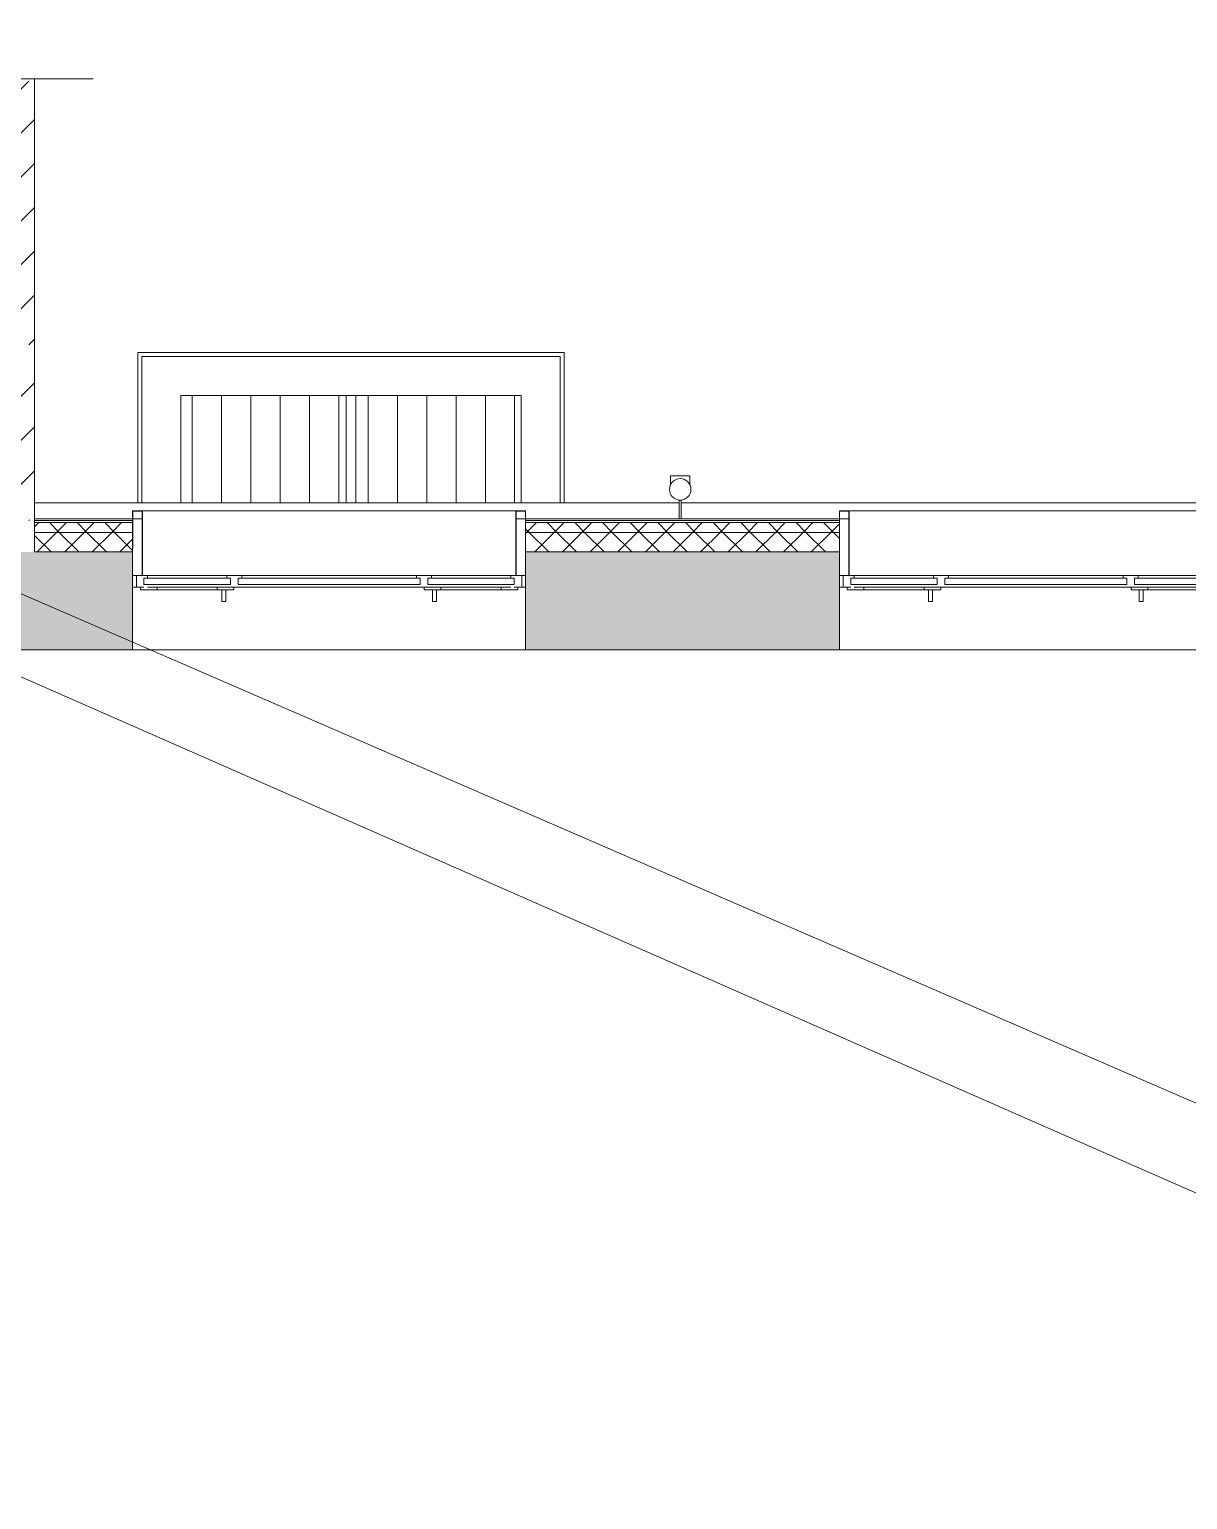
# Model space of a CAD drawing. Header units: millimetres. Extents: x -515342 to 330399, y -224905 to 507333.
# Drawn here: x -370882 to -364958, y -24539 to -17021 of the extents above; entities that cross this region are included whole.
import ezdxf

# ---------------------------------------------------------------- set-up
doc = ezdxf.new("R2010")
doc.units = ezdxf.units.MM
doc.layers.get('0').update_dxf_attribs({"lineweight": 0})
for name, color, linetype, lineweight in [('_ Окна', 7, 'Continuous', 0), ('Аннотация', 7, 'Continuous', 0), ('Витраж', 7, 'Continuous', 0), ('Обобщенные модели', 7, 'Continuous', 0), ('Ограждение', 7, 'Continuous', 0), ('Окна', 7, 'Continuous', 0), ('Панели витража', 7, 'Continuous', 0), ('Стены внутренние', 7, 'Continuous', 0), ('Стены наружные', 7, 'Continuous', 0), ('Стены несущие', 7, 'Continuous', 0), ('Стены отделка', 7, 'Continuous', 0), ('Стены штриховка', 7, 'Continuous', 0), ('Узлы', 7, 'Continuous', 0), ('экспертиза ДУ', 1, 'Continuous', 0)]:
    doc.layers.add(name, color=color, linetype=linetype, lineweight=lineweight)
pattern_1 = [(45, (0, 0), (-224.5064, 224.5064), []), (45, (224.5, 0), (-224.5064, 224.5064), [396.875, -79.375, 3.353, -76.022])]
pattern_2 = [(45, (0, 0), (-70.71068, 70.71068), []), (135, (0, 0), (-70.71068, -70.71068), [])]
pattern_3 = [(90, (0, 1410.1), (-150, 9e-15), [])]

# ---------------------------------------------------------------- blocks, each defined once
blk = doc.blocks.new('Окно_ПВХ_3Створки_1Фрамуга-верх - АР_Окно_ОП_1820_h_х1970_3ст2фр-в-9696728-О_АР_П_1_0_000_План 1 этажа')
at = {"layer": '_ Окна'}
for p, q in [((-929, 130), (-1005, 130)), ((-1005, 130), (-1005, 70)), ((-985, 70), (-985, 130)), ((-947, 84), (-947, 116)), ((-947, 116), (-929, 116)), ((-505, 84), (-947, 84)), ((-929, 116), (-929, 130)), ((-523, 116), (-929, 116)), ((-447, 130), (-523, 130)), ((-523, 130), (-523, 116)), ((-523, 116), (-505, 116)), ((-505, 116), (-505, 84)), ((-465, 84), (-465, 116)), ((-465, 116), (-447, 116)), ((465, 84), (-465, 84)), ((-447, 116), (-447, 130)), ((447, 116), (-447, 116)), ((523, 130), (447, 130)), ((447, 130), (447, 116)), ((447, 116), (465, 116)), ((465, 116), (465, 84)), ((505, 84), (505, 116)), ((505, 116), (523, 116)), ((947, 84), (505, 84)), ((523, 116), (523, 130)), ((929, 116), (523, 116)), ((929, 130), (929, 116)), ((1005, 130), (929, 130)), ((929, 116), (947, 116)), ((947, 116), (947, 84)), ((985, 70), (985, 130)), ((1005, 70), (1005, 130)), ((-1005, 70), (-947, 70)), ((-965, 56), (-965, 70)), ((-880, 56), (-965, 56)), ((-880, 70), (-880, 56)), ((-572, 70), (-572, 56)), ((-487, 56), (-572, 56)), ((-505, 70), (-465, 70)), ((-487, 70), (-487, 56)), ((465, 70), (505, 70)), ((487, 56), (487, 70)), ((572, 56), (487, 56)), ((572, 70), (572, 56)), ((880, 70), (880, 56)), ((965, 56), (880, 56)), ((947, 70), (1005, 70)), ((965, 70), (965, 56))]:
    blk.add_line(p, q, dxfattribs=at)
at = {"layer": 'Окна'}
for p, q in [((-929, 130), (-523, 130)), ((-447, 130), (447, 130)), ((523, 130), (929, 130)), ((-505, 70), (-929, 70)), ((-572, 56), (-880, 56)), ((-548.5, -4), (-548.5, 56)), ((-528.5, 56), (-528.5, -4)), ((465, 70), (-465, 70)), ((929, 70), (505, 70)), ((528.5, -4), (528.5, 56)), ((548.5, 56), (548.5, -4)), ((880, 56), (572, 56)), ((-528.5, -4), (-548.5, -4)), ((548.5, -4), (528.5, -4))]:
    blk.add_line(p, q, dxfattribs=at)
blk = doc.blocks.new('Прямоугольный импост - АР_Откос_Металлический_50х330 Коричневый Левый-9899774-О_АР_П_1_0_000_План 1 этажа')
at = {"layer": 'Витраж'}
blk.add_line((4449.2, 16115), (6359.2, 16115), dxfattribs=at)
blk = doc.blocks.new('Прямоугольный импост - АР_Откос_Металлический_50х330 Коричневый Правый-9899919-О_АР_П_1_0_000_План 1 этажа')
at = {"layer": 'Витраж', "lineweight": 18}
for p, q in [((-50, -290), (-50, 40)), ((-50, 40), (0, 40)), ((-1, 39), (-49, 39)), ((-49, 39), (-49, -290)), ((-1, -150), (-1, 39)), ((0, 40), (0, -150)), ((0, -150), (-1, -150))]:
    blk.add_line(p, q, dxfattribs=at)
blk = doc.blocks.new('Прямоугольный импост - АР_Откос_Металлический_50х330 Коричневый Левый-9899773-О_АР_П_1_0_000_План 1 этажа')
at = {"layer": 'Витраж', "lineweight": 18}
for p, q in [((0, 40), (-50, 40)), ((-50, 40), (-50, -290)), ((-49, -290), (-49, 39)), ((-49, 39), (-1, 39)), ((-1, 39), (-1, -150)), ((0, -150), (0, 40)), ((-1, -150), (0, -150))]:
    blk.add_line(p, q, dxfattribs=at)
blk = doc.blocks.new('Прямоугольный импост - АР_Откос_Металлический_50х330 Белый Левый-9898761-О_АР_П_1_0_000_План 1 этажа')
at = {"layer": 'Витраж'}
blk.add_line((8064.1, 16115), (9974.1, 16115), dxfattribs=at)
blk = doc.blocks.new('Прямоугольный импост - АР_Откос_Металлический_50х330 Белый Правый-9899492-О_АР_П_1_0_000_План 1 этажа')
at = {"layer": 'Витраж', "lineweight": 18}
for p, q in [((-50, -290), (-50, 40)), ((-50, 40), (0, 40)), ((-1, 39), (-49, 39)), ((-49, 39), (-49, -290)), ((-1, -150), (-1, 39)), ((0, 40), (0, -150)), ((0, -150), (-1, -150))]:
    blk.add_line(p, q, dxfattribs=at)
blk = doc.blocks.new('Влж_Водосточная труба_Хомут - Хомут-9753428-О_АР_П_1_0_000_План 1 этажа')
at = {"layer": 'Обобщенные модели'}
for p, q in [((61040, 2304.9), (61040, 2209.7)), ((61040, 2304.9), (61050, 2304.9)), ((61050, 2209.7), (61050, 2304.9))]:
    blk.add_line(p, q, dxfattribs=at)
for start, end in [(0, 180), (180, 360)]:
    blk.add_arc((61045, 2154.9), 55, start, end, dxfattribs=at)
blk.add_open_spline([(61050, 2209.7), (61050, 2209.7), (61049.9, 2209.7), (61049.7, 2209.7), (61049.3, 2209.8), (61048.9, 2209.8), (61048.2, 2209.8), (61047.5, 2209.9), (61046.7, 2209.9), (61045.8, 2209.9), (61045, 2209.9), (61044.2, 2209.9), (61043.5, 2209.9), (61042.7, 2209.9), (61041.8, 2209.8), (61041, 2209.8), (61040.2, 2209.7), (61040, 2209.7), (61040, 2209.7)], degree=3, knots=[0, 0, 0, 0, 0.055556, 0.111111, 0.166667, 0.222222, 0.277778, 0.333333, 0.388889, 0.444444, 0.513889, 0.548611, 0.583333, 0.652778, 0.722222, 0.791667, 0.861111, 1, 1, 1, 1], dxfattribs=at)
blk = doc.blocks.new('ASVP_ОМ_Водосточная труба_Слив - Слив-9747398-О_АР_П_1_0_000_План 1 этажа')
at = {"layer": 'Обобщенные модели'}
for p, q in [((21.8, 50), (70, 50)), ((70, -50), (21.8, -50))]:
    blk.add_line(p, q, dxfattribs=at)
at = {"layer": 'Обобщенные модели', "flags": 128}
blk.add_lwpolyline([(70, 50), (70, 48.5), (70, 44.3), (70, 37.4), (70, 28.4), (70, 17.7), (70, 6), (70, -6), (70, -17.7), (70, -28.4), (70, -37.4), (70, -44.3), (70, -48.5), (70, -50)], dxfattribs=at)
blk = doc.blocks.new('Ограждение - Ограждение-10023331-О_АР_П_1_0_000_План 1 этажа')
at = {"layer": 'Ограждение'}
for p, q in [((3897.7, 16157), (7195, 16157)), ((7205, 16157), (17895, 16157))]:
    blk.add_line(p, q, dxfattribs=at)
blk = doc.blocks.new('Системная панель - АР_ПанельВитража_Монолитный поликарбонат 6мм-10238182-О_АР_П_1_0_000_План 1 этажа')
at = {"layer": 'Панели витража'}
h = blk.add_hatch(dxfattribs=at)
h.set_pattern_fill('FP_64', color=256, style=0, pattern_type=2)
h.set_pattern_definition(pattern_3)
h.paths.add_polyline_path([(6386.4, 16157), (6386.4, 16705), (5541.4, 16705), (5541.4, 16157), (6174, 16157)])
blk.add_line((5541.4, 16705), (5541.4, 16157), dxfattribs=at)
blk = doc.blocks.new('Системная панель - АР_ПанельВитража_Монолитный поликарбонат 6мм-V148-О_АР_П_1_0_000_План 1 этажа')
at = {"layer": 'Панели витража'}
h = blk.add_hatch(dxfattribs=at)
h.set_pattern_fill('FP_64', color=256, style=0, pattern_type=2)
h.set_pattern_definition(pattern_3)
h.paths.add_polyline_path([(5491.4, 16157), (5491.4, 16705), (4646.4, 16705), (4646.4, 16157)])
blk.add_line((5491.4, 16157), (5491.4, 16705), dxfattribs=at)
blk = doc.blocks.new('СД_Люблино_Фасады_rvt-1-О_АР_П_1_0_000_План 1 этажа')
at = {"layer": 'Стены внутренние'}
h = blk.add_hatch(dxfattribs=at)
h.set_pattern_fill('FP_1', color=256, style=0, pattern_type=2)
h.set_pattern_definition(pattern_1)
h.paths.add_polyline_path([(3397.7, 15905), (3897.7, 15905), (3897.7, 18324.8), (3397.7, 18324.8), (3397.7, 17153.3)])
h = blk.add_hatch(dxfattribs=at)
h.set_pattern_fill('FP_1', color=256, style=0, pattern_type=2)
h.set_pattern_definition(pattern_1)
h.paths.add_polyline_path([(95008.7, 15405), (95268.9, 15405), (95268.9, 15905), (93672.7, 15905), (93672.7, 15405), (94120.4, 15405)])
h.paths.add_polyline_path([(101935, 15405), (101935, 15905), (97278.9, 15905), (97278.9, 15405), (101435, 15405)])
h.paths.add_polyline_path([(91662.7, 15405), (91662.7, 15905), (90062.5, 15905), (90062.5, 15405), (91455.3, 15405)])
h.paths.add_polyline_path([(88052.5, 15405), (88052.5, 15905), (86472.6, 15905), (86472.6, 15405), (87902, 15405)])
h.paths.add_polyline_path([(83460.2, 15405), (84462.6, 15405), (84462.6, 15905), (82935.3, 15905), (82935.3, 15405)])
h.paths.add_polyline_path([(80925.3, 15405), (80925.3, 15905), (79340.3, 15905), (79340.3, 15405), (80795.2, 15405)])
h.paths.add_polyline_path([(72144.8, 15405), (73729.7, 15405), (73729.7, 15905), (72144.8, 15905), (72144.8, 15520.8)])
h.paths.add_polyline_path([(70134.8, 15405), (70134.8, 15905), (68493.6, 15905), (68493.6, 15405), (69731.3, 15405)])
h.paths.add_polyline_path([(76353.4, 15405), (77330.3, 15405), (77330.3, 15905), (75739.7, 15905), (75739.7, 15405)])
h.paths.add_polyline_path([(60500.1, 15405), (62868.6, 15405), (62868.6, 15905), (60500.1, 15905), (60500.1, 15725)])
h.paths.add_polyline_path([(64878.6, 15405), (66483.6, 15405), (66483.6, 15905), (64878.6, 15905), (64878.6, 15520.8)])
h.paths.add_polyline_path([(58090.1, 15405), (58090.1, 15905), (56894.2, 15905), (56894.2, 15405), (57698.2, 15405)])
h.paths.add_polyline_path([(51650.9, 15405), (54484.2, 15405), (54484.2, 15905), (51650.9, 15905)])
h.paths.add_polyline_path([(49990.9, 15405), (49990.9, 15905), (47243.8, 15905), (47243.8, 15405), (49703, 15405)])
h.paths.add_polyline_path([(40819.6, 15405), (41213.8, 15405), (41213.8, 15905), (38819.5, 15905), (38819.5, 15405), (39931.2, 15405)])
h.paths.add_polyline_path([(44833.8, 15405), (44833.8, 15905), (43623.8, 15905), (43623.8, 15405), (44430.3, 15405)])
h.paths.add_polyline_path([(36809.5, 15405), (36809.5, 15905), (35219.5, 15905), (35219.5, 15405), (36406, 15405)])
h.paths.add_polyline_path([(29609.5, 15405), (29609.5, 15905), (28023.1, 15905), (28023.1, 15405), (29271.1, 15405)])
h.paths.add_polyline_path([(31619.5, 15405), (33209.5, 15405), (33209.5, 15905), (31619.5, 15905), (31619.5, 15520.8)])
h.paths.add_polyline_path([(17210.3, 15405), (18800.9, 15405), (18800.9, 15905), (17210.3, 15905), (17210.3, 15725)])
h.paths.add_polyline_path([(20810.9, 15405), (22415.8, 15405), (22415.8, 15905), (20810.9, 15905), (20810.9, 15725)])
h.paths.add_polyline_path([(15200.3, 15405), (15200.3, 15905), (13615.3, 15905), (13615.3, 15405), (15057.5, 15405)])
h.paths.add_polyline_path([(24425.8, 15405), (26013.1, 15405), (26013.1, 15905), (24425.8, 15905), (24425.8, 15520.8)])
h.paths.add_polyline_path([(10024.1, 15405), (11605.3, 15405), (11605.3, 15905), (10024.1, 15905), (10024.1, 15725)])
h.paths.add_polyline_path([(6409.2, 15405), (8014.1, 15405), (8014.1, 15905), (6409.2, 15905), (6409.2, 15725)])
h.paths.add_polyline_path([(4399.2, 15405), (4399.2, 15905), (2875, 15905), (2875, 15405), (4397.3, 15405)])
h.paths.add_polyline_path([(1325, 15405), (1325, 15905), (-305, 15905), (-305, 15405), (843.9, 15405)])
at = {"layer": 'Стены наружные'}
h = blk.add_hatch(dxfattribs=at)
h.set_pattern_fill('FP_10', color=256, style=0, pattern_type=2)
h.set_pattern_definition(pattern_2)
h.paths.add_polyline_path([(102085, 16005), (102085, 16055), (97278.9, 16055), (97278.9, 16005), (102035, 16005)])
h.paths.add_polyline_path([(95268.9, 16005), (95268.9, 16055), (93672.7, 16055), (93672.7, 16005), (95008.7, 16005)])
h.paths.add_polyline_path([(83460.2, 16005), (84462.6, 16005), (84462.6, 16055), (82935.3, 16055), (82935.3, 16005)])
h.paths.add_polyline_path([(86472.6, 16005), (88052.5, 16005), (88052.5, 16055), (86472.6, 16055)])
h.paths.add_polyline_path([(80925.3, 16005), (80925.3, 16055), (79340.3, 16055), (79340.3, 16005), (80795.2, 16005)])
h.paths.add_polyline_path([(90062.5, 16005), (91662.7, 16005), (91662.7, 16055), (90062.5, 16055)])
h.paths.add_polyline_path([(77330.3, 16005), (77330.3, 16055), (75739.7, 16055), (75739.7, 16005), (77241.8, 16005)])
h.paths.add_polyline_path([(51650.9, 16005), (54484.2, 16005), (54484.2, 16055), (51650.9, 16055)])
h.paths.add_polyline_path([(70134.8, 16005), (70134.8, 16055), (68493.6, 16055), (68493.6, 16005), (69246.7, 16005)])
h.paths.add_polyline_path([(61251.5, 16005), (62868.6, 16005), (62868.6, 16055), (60500.1, 16055), (60500.1, 16005)])
h.paths.add_polyline_path([(72144.8, 16005), (73729.7, 16005), (73729.7, 16055), (72144.8, 16055)])
h.paths.add_polyline_path([(57698.2, 16005), (58090.1, 16005), (58090.1, 16055), (56894.2, 16055), (56894.2, 16005)])
h.paths.add_polyline_path([(66483.6, 16005), (66483.6, 16055), (64878.6, 16055), (64878.6, 16005), (65693.3, 16005)])
h.paths.add_polyline_path([(49990.9, 16005), (49990.9, 16055), (47243.8, 16055), (47243.8, 16005), (49703, 16005)])
h.paths.add_polyline_path([(36377.8, 16005), (36809.5, 16005), (36809.5, 16055), (35219.5, 16055), (35219.5, 16005), (35489.5, 16005)])
h.paths.add_polyline_path([(39042.9, 16005), (41213.8, 16005), (41213.8, 16055), (38819.5, 16055), (38819.5, 16005)])
h.paths.add_polyline_path([(44373, 16005), (44833.8, 16005), (44833.8, 16055), (43623.8, 16055), (43623.8, 16005)])
h.paths.add_polyline_path([(29271.1, 16005), (29609.5, 16005), (29609.5, 16055), (28023.1, 16055), (28023.1, 16005), (28382.7, 16005)])
h.paths.add_polyline_path([(24425.8, 16005), (26013.1, 16005), (26013.1, 16055), (24425.8, 16055)])
h.paths.add_polyline_path([(33209.5, 16005), (33209.5, 16055), (31619.5, 16055), (31619.5, 16005), (32824.4, 16005)])
h.paths.add_polyline_path([(11605.3, 16005), (11605.3, 16055), (10024.1, 16055), (10024.1, 16005), (11504.1, 16005)])
h.paths.add_polyline_path([(20810.9, 16005), (22415.8, 16005), (22415.8, 16055), (20810.9, 16055)])
h.paths.add_polyline_path([(18610.9, 16005), (18800.9, 16005), (18800.9, 16055), (17210.3, 16055), (17210.3, 16005), (17722.5, 16005)])
h.paths.add_polyline_path([(15200.3, 16005), (15200.3, 16055), (13615.3, 16055), (13615.3, 16005), (15057.5, 16005)])
h.paths.add_polyline_path([(8014.1, 16005), (8014.1, 16055), (6409.2, 16055), (6409.2, 16005), (7950.7, 16005)])
h.paths.add_polyline_path([(397.7, 16005), (397.7, 16055), (-405, 16055), (-405, 16005), (-44.4, 16005)])
h.paths.add_polyline_path([(4399.2, 16005), (4399.2, 16055), (3897.7, 16055), (3897.7, 16005), (4397.3, 16005)])
h = blk.add_hatch(dxfattribs=at)
h.set_pattern_fill('FP_10', color=256, style=0, pattern_type=2)
h.set_pattern_definition(pattern_2)
h.paths.add_polyline_path([(93672.7, 15905), (95268.9, 15905), (95268.9, 16005), (93672.7, 16005)])
h.paths.add_polyline_path([(102035, 15905), (102035, 16005), (97278.9, 16005), (97278.9, 15905), (101935, 15905)])
h.paths.add_polyline_path([(84348.6, 15905), (84462.6, 15905), (84462.6, 16005), (82935.3, 16005), (82935.3, 15905), (83460.2, 15905)])
h.paths.add_polyline_path([(87013.6, 15905), (88052.5, 15905), (88052.5, 16005), (86472.6, 16005), (86472.6, 15905)])
h.paths.add_polyline_path([(90062.5, 15905), (91662.7, 15905), (91662.7, 16005), (90062.5, 16005)])
h.paths.add_polyline_path([(73688.4, 15905), (73729.7, 15905), (73729.7, 16005), (72144.8, 16005), (72144.8, 15905), (72800.1, 15905)])
h.paths.add_polyline_path([(75739.7, 15905), (77330.3, 15905), (77330.3, 16005), (75739.7, 16005)])
h.paths.add_polyline_path([(79340.3, 15905), (80925.3, 15905), (80925.3, 16005), (79340.3, 16005)])
h.paths.add_polyline_path([(69246.7, 15905), (70134.8, 15905), (70134.8, 16005), (68493.6, 16005), (68493.6, 15905)])
h.paths.add_polyline_path([(62868.6, 15905), (62868.6, 16005), (60500.1, 16005), (60500.1, 15905), (62139.9, 15905)])
h.paths.add_polyline_path([(65693.3, 15905), (66483.6, 15905), (66483.6, 16005), (64878.6, 16005), (64878.6, 15905)])
h.paths.add_polyline_path([(52368.1, 15905), (54484.2, 15905), (54484.2, 16005), (51650.9, 16005), (51650.9, 15905)])
h.paths.add_polyline_path([(58090.1, 15905), (58090.1, 16005), (56894.2, 16005), (56894.2, 15905), (57698.2, 15905)])
h.paths.add_polyline_path([(47926.3, 15905), (49990.9, 15905), (49990.9, 16005), (47243.8, 16005), (47243.8, 15905)])
h.paths.add_polyline_path([(43623.8, 15905), (44833.8, 15905), (44833.8, 16005), (43623.8, 16005)])
h.paths.add_polyline_path([(41213.8, 15905), (41213.8, 16005), (38819.5, 16005), (38819.5, 15905), (40819.6, 15905)])
h.paths.add_polyline_path([(31936.1, 15905), (33209.5, 15905), (33209.5, 16005), (31619.5, 16005), (31619.5, 15905)])
h.paths.add_polyline_path([(36809.5, 15905), (36809.5, 16005), (35219.5, 16005), (35219.5, 15905), (36377.8, 15905)])
h.paths.add_polyline_path([(29609.5, 15905), (29609.5, 16005), (28023.1, 16005), (28023.1, 15905), (29271.1, 15905)])
h.paths.add_polyline_path([(26013.1, 15905), (26013.1, 16005), (24425.8, 16005), (24425.8, 15905), (25717.7, 15905)])
h.paths.add_polyline_path([(20810.9, 15905), (22415.8, 15905), (22415.8, 16005), (20810.9, 16005)])
h.paths.add_polyline_path([(18800.9, 15905), (18800.9, 16005), (17210.3, 16005), (17210.3, 15905), (18610.9, 15905)])
h.paths.add_polyline_path([(15057.5, 15905), (15200.3, 15905), (15200.3, 16005), (13615.3, 16005), (13615.3, 15905)])
h.paths.add_polyline_path([(11504.1, 15905), (11605.3, 15905), (11605.3, 16005), (10024.1, 16005), (10024.1, 15905)])
h.paths.add_polyline_path([(8014.1, 15905), (8014.1, 16005), (6409.2, 16005), (6409.2, 15905), (7950.7, 15905)])
h.paths.add_polyline_path([(-44.4, 15905), (397.7, 15905), (397.7, 16005), (-305, 16005), (-305, 15905)])
h.paths.add_polyline_path([(4399.2, 15905), (4399.2, 16005), (3897.7, 16005), (3897.7, 15905), (4397.3, 15905)])
at = {"layer": 'Стены внутренние'}
for p, q in [((4426.4, 16925), (6606.4, 16925)), ((4426.4, 16925), (4426.4, 16905)), ((6606.4, 16905), (6606.4, 16925)), ((4426.4, 16157), (4426.4, 16905)), ((6606.4, 16905), (6606.4, 16157)), ((4400, 16075), (4448.3, 16075)), ((6360.1, 16075), (6408.4, 16075)), ((8014.9, 16075), (8063.2, 16075)), ((6409.2, 15405), (4399.2, 15405)), ((10024.1, 15405), (8014.1, 15405))]:
    blk.add_line(p, q, dxfattribs=at)
at = {"layer": 'Стены несущие'}
for p, q in [((3897.7, 16075), (3897.7, 18324.8)), ((3897.7, 16075), (3897.7, 16065)), ((3897.7, 16065), (3897.7, 16075)), ((3897.7, 16065), (3897.7, 16055)), ((3897.7, 16055), (3897.7, 16065)), ((3897.7, 16055), (3897.7, 16005)), ((3897.7, 16005), (3897.7, 15905)), ((4399.2, 15905), (3897.7, 15905)), ((3897.7, 15905), (4399.2, 15905)), ((4399.2, 15785), (4399.2, 15905)), ((6409.2, 15905), (6409.2, 15785)), ((8014.1, 15905), (6409.2, 15905)), ((6409.2, 15905), (8014.1, 15905)), ((8014.1, 15785), (8014.1, 15905)), ((4399.2, 15405), (4399.2, 15725)), ((6409.2, 15725), (6409.2, 15405)), ((8014.1, 15405), (8014.1, 15725)), ((2875, 15405), (4399.2, 15405)), ((6409.2, 15405), (8014.1, 15405))]:
    blk.add_line(p, q, dxfattribs=at)
at = {"layer": 'Стены отделка', "lineweight": 9}
for p, q in [((4399.2, 16075), (3897.7, 16075)), ((4399.2, 16065), (4399.2, 16075)), ((4399.2, 16055), (4399.2, 16065)), ((4399.2, 16005), (4399.2, 16055)), ((7195.2, 16075), (6409.2, 16075)), ((6409.2, 16075), (6409.2, 16065)), ((6409.2, 16065), (6409.2, 16055)), ((6409.2, 16055), (6409.2, 16005)), ((8014.1, 16075), (7204.8, 16075)), ((8014.1, 16065), (8014.1, 16075)), ((8014.1, 16055), (8014.1, 16065)), ((8014.1, 16005), (8014.1, 16055)), ((4399.2, 15905), (4399.2, 16005)), ((6409.2, 16005), (6409.2, 15905)), ((8014.1, 15905), (8014.1, 16005))]:
    blk.add_line(p, q, dxfattribs=at)
at = {"layer": 'Стены штриховка'}
for p, q in [((4399.2, 16065), (3897.7, 16065)), ((4399.2, 16055), (3897.7, 16055)), ((3897.7, 16055), (4399.2, 16055)), ((8014.1, 16065), (6409.2, 16065)), ((8014.1, 16055), (6409.2, 16055)), ((6409.2, 16055), (8014.1, 16055)), ((4399.2, 16005), (3897.7, 16005)), ((8014.1, 16005), (6409.2, 16005))]:
    blk.add_line(p, q, dxfattribs=at)
at = {"layer": 'Витраж', "lineweight": 9, "extrusion": (0, 0, -1)}
for name, p in [('Прямоугольный импост - АР_Откос_Металлический_50х330 Коричневый Правый-9899919-О_АР_П_1_0_000_План 1 этажа', (-4399.2, 16075)), ('Прямоугольный импост - АР_Откос_Металлический_50х330 Белый Правый-9899492-О_АР_П_1_0_000_План 1 этажа', (-8014.1, 16075))]:
    blk.add_blockref(name, p, dxfattribs=at)
at = {"layer": 'Витраж', "lineweight": 9}
for name, p in [('Прямоугольный импост - АР_Откос_Металлический_50х330 Коричневый Левый-9899774-О_АР_П_1_0_000_План 1 этажа', (0, 0)), ('Прямоугольный импост - АР_Откос_Металлический_50х330 Коричневый Левый-9899773-О_АР_П_1_0_000_План 1 этажа', (6409.2, 16075)), ('Прямоугольный импост - АР_Откос_Металлический_50х330 Белый Левый-9898761-О_АР_П_1_0_000_План 1 этажа', (0, 0))]:
    blk.add_blockref(name, p, dxfattribs=at)
at = {"layer": 'Обобщенные модели', "lineweight": 9, "rotation": 180}
blk.add_blockref('Влж_Водосточная труба_Хомут - Хомут-9753428-О_АР_П_1_0_000_План 1 этажа', (68245, 18379.9), dxfattribs=at)
at = {"layer": 'Обобщенные модели', "lineweight": 9, "extrusion": (0, 0, -1), "rotation": 89.9999999999999}
blk.add_blockref('ASVP_ОМ_Водосточная труба_Слив - Слив-9747398-О_АР_П_1_0_000_План 1 этажа', (-7200, 16225), dxfattribs=at)
at = {"layer": 'Ограждение', "lineweight": 9}
blk.add_blockref('Ограждение - Ограждение-10023331-О_АР_П_1_0_000_План 1 этажа', (0, 0), dxfattribs=at)
at = {"layer": 'Окна', "lineweight": 9}
for p in [(5404.2, 15655), (9019.1, 15655)]:
    blk.add_blockref('Окно_ПВХ_3Створки_1Фрамуга-верх - АР_Окно_ОП_1820_h_х1970_3ст2фр-в-9696728-О_АР_П_1_0_000_План 1 этажа', p, dxfattribs=at)
at = {"layer": 'Панели витража', "lineweight": 9}
for name in ['Системная панель - АР_ПанельВитража_Монолитный поликарбонат 6мм-V148-О_АР_П_1_0_000_План 1 этажа', 'Системная панель - АР_ПанельВитража_Монолитный поликарбонат 6мм-10238182-О_АР_П_1_0_000_План 1 этажа']:
    blk.add_blockref(name, (0, 0), dxfattribs=at)
blk = doc.blocks.new('Обрыв_Линия - По умолчанию-10611610-О_АР_П_1_0_000_План 1 этажа')
at = {"layer": 'Узлы'}
for p, q in [((0, 0), (1640, 0)), ((1862.6, 0), (3500, 0))]:
    blk.add_line(p, q, dxfattribs=at)

msp = doc.modelspace()

# ---------------------------------------------------------------- linework, layer by layer
at = {"layer": 'Аннотация'}
msp.add_line((-370855.4452, -17273.7431), (-370555.4452, -17273.7431), dxfattribs=at)
at = {"layer": 'Стены внутренние'}
for p, q in [((-370306.7835, -18693.5295), (-368166.7835, -18693.5295)), ((-370306.7835, -19441.5295), (-370306.7835, -18693.5295)), ((-368166.7835, -18693.5295), (-368166.7835, -19441.5295)), ((-368366.7835, -18893.5295), (-370106.7835, -18893.5295)), ((-370106.7835, -18893.5295), (-370106.7835, -19441.5295)), ((-368366.7835, -19441.5295), (-368366.7835, -18893.5295))]:
    msp.add_line(p, q, dxfattribs=at)
at = {"layer": 'экспертиза ДУ', "elevation": 0}
for points in [[(-447577.1251, 13316.8878), (-361111.7188, -24641.2666)], [(-360237.8931, -24539.1989), (-447577.1251, 13316.8878)]]:
    msp.add_lwpolyline(points, dxfattribs=at)

# ---------------------------------------------------------------- block references
msp.add_blockref('СД_Люблино_Фасады_rvt-1-О_АР_П_1_0_000_План 1 этажа', (-374753.1427, -35598.5295))
at = {"layer": 'Узлы'}
msp.add_blockref('Обрыв_Линия - По умолчанию-10611610-О_АР_П_1_0_000_План 1 этажа', (-374355.4452, -17273.7431), dxfattribs=at)

doc.saveas('drawing.dxf')
